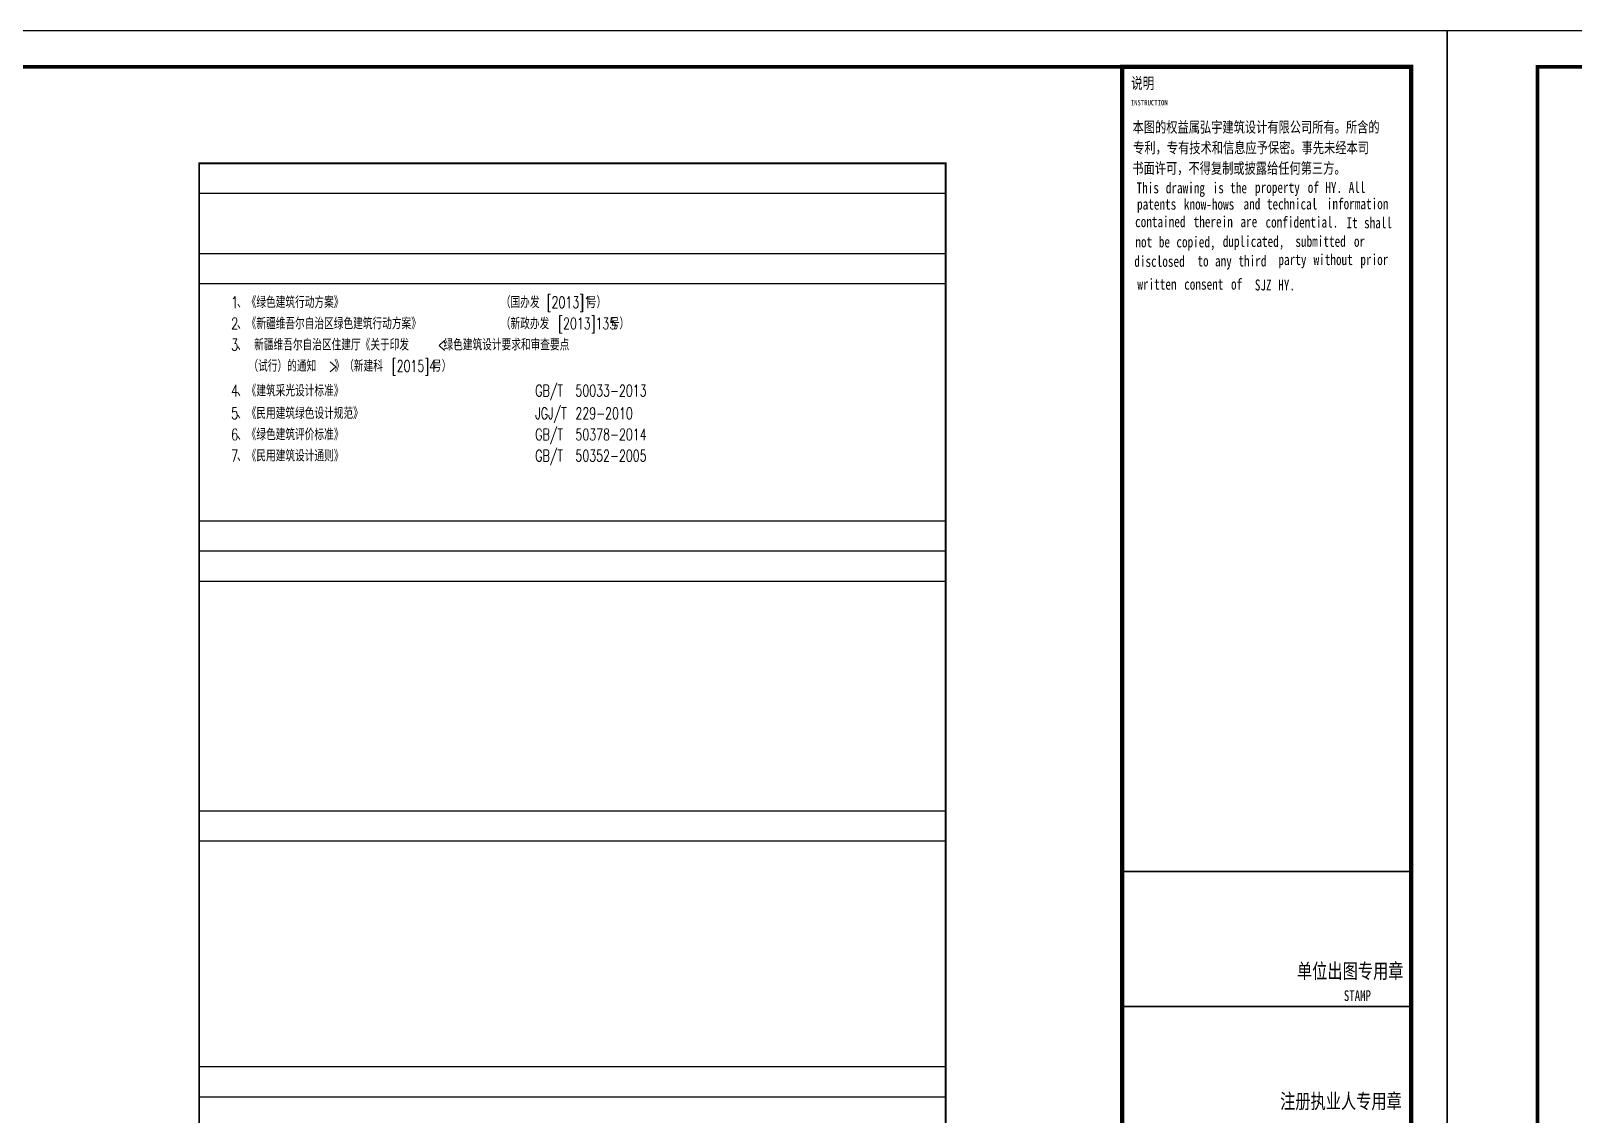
# Model space of a CAD drawing. Extents: x 552102 to 973302, y -80747 to 40012826.
# Drawn here: x 596993 to 639712, y 228692 to 258722 of the extents above; entities that cross this region are included whole.
import ezdxf

# ---------------------------------------------------------------- set-up
doc = ezdxf.new("R2010")
doc.units = 0
doc.header["$LTSCALE"] = 1000
doc.header["$MEASUREMENT"] = 0
for name, color, linetype in [('PUB_TEXT', 7, 'Continuous'), ('TK', 126, 'Continuous'), ('TWT_TITLE', 7, 'Continuous')]:
    doc.layers.add(name, color=color, linetype=linetype)
doc.styles.add('-宋体', font='', dxfattribs={"width": 0.8})
doc.styles.add('hztxt', font='txt.shx', dxfattribs={"width": 0.7, "bigfont": 'hztxt.shx'})
doc.styles.get('-宋体').set_extended_font_data('SimSun')

# ---------------------------------------------------------------- blocks, each defined once
blk = doc.blocks.new('电气图框')
at = {"layer": 'TK'}
for p, q in [((375932, 251356), (375932, 298415)), ((383932, 286473), (375932, 286473)), ((375932, 286473), (383932, 286473)), ((383904, 282735), (376902, 282735))]:
    blk.add_line(p, q, dxfattribs=at)
at = {"layer": 'TK', "const_width": 118}
blk.add_lwpolyline([(375932, 308756), (383932, 308756), (383932, 251356), (375932, 251356)], close=True, dxfattribs=at)
at = {"layer": 'TK', "const_width": 40}
for points in [[(375932, 286473), (383932, 286473)], [(375932, 282735), (383904, 282735)]]:
    blk.add_lwpolyline(points, dxfattribs=at)
at = {"layer": 'TK', "color": 9, "style": '-宋体', "width": 0.75}
blk.add_text('说明', height=312.7, dxfattribs=at).set_placement((376180, 308150))
at = {"layer": 'TK', "style": '-宋体', "width": 0.75}
for s, height, p in [('INSTRUCTION', 151.95, (376169, 307690)), ('本图的权益属弘宇建筑设计有限公司所有。所含的', 303.8, (376220, 306938)), ('专利，专有技术和信息应予保密。事先未经本司', 303.8, (376236, 306368)), ('书面许可，不得复制或披露给任何第三方。', 303.8, (376212, 305800)), ('This', 303.8, (376329, 305256)), ('drawing', 303.8, (377139, 305256)), ('is', 303.8, (378436, 305256)), ('the', 303.8, (378922, 305256)), ('property', 303.8, (379609, 305267)), ('of', 303.8, (381068, 305267)), ('HY.', 303.8, (381554, 305267)), ('All', 303.8, (382202, 305267)), ('patents', 303.8, (376343, 304804)), ('know-hows', 303.8, (377639, 304804)), ('and', 303.8, (379290, 304809)), ('technical', 303.8, (379938, 304809)), ('information', 303.8, (381596, 304815)), ('contained', 303.8, (376289, 304318)), ('therein', 303.8, (377909, 304318)), ('confidential.', 303.8, (379899, 304306)), ('shall', 303.8, (382627, 304289)), ('are', 303.8, (379206, 304318)), ('It', 303.8, (382141, 304289)), ('not', 303.8, (376297, 303758)), ('be', 303.8, (376946, 303758)), ('copied,', 303.8, (377432, 303758)), ('duplicated,', 303.8, (378716, 303772)), ('submitted', 303.8, (380726, 303774)), ('or', 303.8, (382347, 303774)), ('disclosed', 303.8, (376267, 303220)), ('to', 303.8, (378015, 303232)), ('any', 303.8, (378501, 303232)), ('third', 303.8, (379149, 303232)), ('party', 303.8, (380257, 303269)), ('without', 303.8, (381229, 303269)), ('prior', 303.8, (382525, 303269)), ('written', 303.8, (376352, 302587)), ('of', 303.8, (378944, 302587)), ('consent', 303.8, (377648, 302587)), ('SJZ', 303.8, (379603, 302565)), ('HY.', 303.8, (380251, 302565)), ('单位出图专用章', 411.8, (380770, 283512)), ('STAMP', 294.1, (382068, 282888)), ('注册执业人专用章', 411.8, (380304, 279908))]:
    blk.add_text(s, height=height, dxfattribs=at).set_placement(p)

msp = doc.modelspace()

# ---------------------------------------------------------------- linework, layer by layer
for p, q in [((622318, 254220), (601650, 254220)), ((622318, 252548), (601650, 252548)), ((622318, 251713), (601650, 251713)), ((622318, 245146), (601650, 245146)), ((622318, 244310), (601650, 244310)), ((622316, 243475), (601650, 243475)), ((622318, 237115), (601650, 237115)), ((622316, 236279), (601650, 236279)), ((622318, 230029), (601650, 230029)), ((622316, 229194), (601650, 229194))]:
    msp.add_line(p, q)
at = {"layer": 'PUB_TEXT', "const_width": 50}
msp.add_lwpolyline([(601650, 217863), (622316, 217863), (622316, 255055), (601650, 255055)], close=True, dxfattribs=at)
at = {"layer": 'TWT_TITLE', "color": 1}
for points in [[(552102, 199322), (636202, 199322), (636202, 258722), (552102, 258722)], [(636202, 199322), (720302, 199322), (720302, 258722), (636202, 258722)]]:
    msp.add_lwpolyline(points, close=True, dxfattribs=at)
at = {"layer": 'TWT_TITLE', "color": 1, "const_width": 100}
for points in [[(554602, 200322), (635202, 200322), (635202, 257722), (554602, 257722)], [(638702, 200322), (719302, 200322), (719302, 257722), (638702, 257722)]]:
    msp.add_lwpolyline(points, close=True, dxfattribs=at)

# ---------------------------------------------------------------- block references
msp.add_blockref('电气图框', (251270, -51033))

# ---------------------------------------------------------------- texts
at = {"layer": 'PUB_TEXT', "style": 'hztxt', "width": 0.7}
for s, height, p in [('1', 319, (602539, 251046)), ('、《绿色建筑行动方案》', 318.99, (602698, 251046)), ('（国办发', 319, (610002, 251046)), ('[2013]1', 319, (611272, 251046)), ('号）', 319, (612384, 251046)), ('2', 319, (602539, 250458)), ('、《新疆维吾尔自治区绿色建筑行动方案》', 318.99, (602698, 250458)), ('（新政办发', 319, (610002, 250458)), ('[2013]135', 319, (611590, 250458)), ('号）', 319, (613019, 250458)), ('3', 319, (602539, 249870)), ('、', 319, (602698, 249870)), ('新疆维吾尔自治区住建厅《关于印发', 318.99, (603174, 249870)), ('<', 319, (608255, 249870)), ('绿色建筑设计要求和审查要点', 318.99, (608414, 249870)), ('（试行）的通知', 319, (603016, 249282)), ('>', 319, (605239, 249282)), ('》（新建科', 319, (605397, 249282)), ('[2015]4', 319, (606985, 249282)), ('号）', 319, (608097, 249282)), ('4', 319, (602539, 248597)), ('、《建筑采光设计标准》', 318.99, (602698, 248597)), ('GB/T', 319, (610955, 248597)), ('50033-2013', 319, (612066, 248597)), ('5', 319, (602539, 247972)), ('、《民用建筑绿色设计规范》', 318.99, (602698, 247972)), ('JGJ/T', 319, (610955, 247972)), ('229-2010', 319, (612066, 247972)), ('6', 319, (602539, 247384)), ('、《绿色建筑评价标准》', 318.99, (602698, 247384)), ('GB/T', 319, (610955, 247384)), ('50378-2014', 319, (612066, 247384)), ('7', 319, (602539, 246796)), ('、《民用建筑设计通则》', 318.99, (602698, 246796)), ('GB/T', 319, (610955, 246796)), ('50352-2005', 319, (612066, 246796))]:
    msp.add_text(s, height=height, dxfattribs=at).set_placement(p)

doc.saveas('drawing.dxf')
